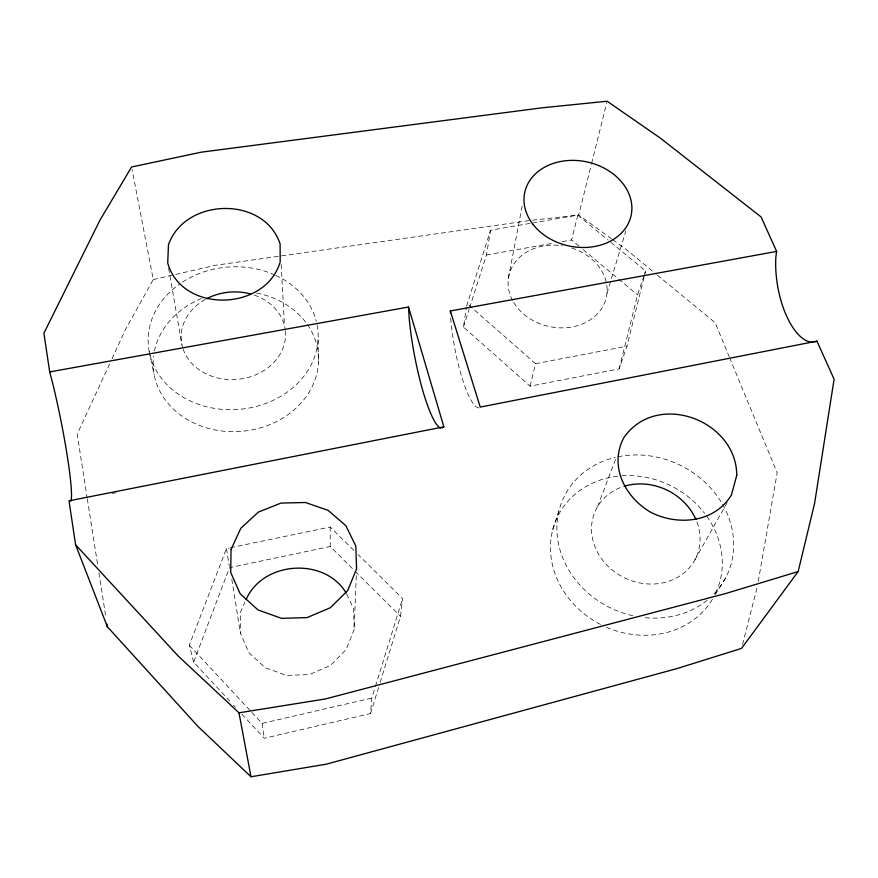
<?xml version="1.0" encoding="UTF-8"?>
<svg xmlns="http://www.w3.org/2000/svg" width="878" height="878" viewBox="0 0 878 878"><rect width="100%" height="100%" fill="white"/><g stroke="black" fill="none" stroke-linecap="round" stroke-linejoin="round"><path stroke-width="0.66" stroke-dasharray="4.39 3.29" d="M356.303 575.628L354.174 629.515L346.119 649.588L330.413 665.48L309.418 674.589L286.437 675.38L265.145 667.686L248.968 652.793L240.385 633.126L240.605 611.845L244.995 602.034M241.955 714.209L264.256 738.266L370.549 713.551L371.778 698.109L375.027 687.639M380.13 682.458L400.5 616.4L402.596 598.576L358.191 554.698M643.98 277.569L626.969 346.184L619.166 368.87L530.103 386.166L463.441 327.066L466.405 307.388M466.602 306.082L490.517 230.212L532.145 223.023M469.609 307.761L486.478 254.971L490.517 230.212M758.263 581.313L777.162 472.781L729.728 357.994M508.395 278.271L522.498 204.365M530.103 386.166L535.558 363.679L466.997 303.459M644.298 276.241L645.615 270.962L609.091 240.901M578.942 246.081L571.611 239.979L577.801 215.132L533.484 222.792M619.166 368.87L637.571 294.876L644.342 274.737M611.648 238.893L578.723 214.967L591.278 164.713M591.607 163.396L606.797 102.561M742.547 644.463L757.33 586.669M606.961 293.329L625.838 230.837M370.549 713.551L378.539 687.639M375.433 686.322L402.596 598.576M463.441 327.066L469.203 309.045M552.712 529.774L559.143 510.151M644.759 273.486L645.615 270.962M229.871 701.182L193.621 662.089L229.52 567.649L330.227 546.511L354.295 570.448M597.567 506.639L615.577 459.359M193.621 662.089L189.341 645.198L226.469 548.541L229.125 547.993M109.673 363.821L77.187 434.171L87.098 497.464M111.956 358.882L125.631 329.261L153.266 279.566L132.106 169.663M694.893 559.879L727.423 502.117M714.999 594.801L725.612 577.922M153.266 279.566L174.371 274.715M175.699 274.408L215.286 265.299L531.102 220.345M251.854 712.376L262.116 723.395L371.778 698.109M230.453 547.718L330.194 527.03L354.328 550.879M112.143 493.502L116.17 492.712M535.558 363.679L626.969 346.184M486.478 254.971L554.314 243.03M562.304 241.626L571.611 239.979M532.463 220.191L578.723 214.967M612.745 239.694L625.926 249.264L656.36 274.309M657.413 275.176L715.142 322.676L729.212 356.731M577.801 215.132L608.048 240.045M583.124 249.571L637.571 294.876M355.261 571.402L400.5 616.4M189.341 645.198L250.921 711.367M233.592 705.188L235.447 707.196M346.722 594.186L353.527 608.41L354.174 629.515M149.172 351.441L154.122 374.61M168.631 268.361L181.834 344.308M226.469 548.541L229.312 566.376M231.803 579.173L240.385 633.126M87.317 498.814L97.864 566.145M98.918 572.884L105.876 617.322M262.116 723.395L264.256 738.266M281.19 264.399L284.472 325.782M318.088 339.654L318.451 362.834M330.194 527.03L330.227 546.511M571.732 248.013A49.925 40.893 12.7 0 1 595.493 315.751A49.925 40.893 12.7 0 1 513.257 301.692M512.598 300.495A49.925 40.893 12.7 0 1 517.23 259.712A49.925 40.893 12.7 0 1 562.37 245.818M478.949 407.952A64.5 13.335 79.5 0 1 450.546 316.475M696.912 521.982A55.501 48.729 25.7 0 1 665.436 582.268A55.501 48.729 25.7 0 1 595.712 548.509A55.501 48.729 25.7 0 1 623.589 486.467M712.409 599.268A87.822 77.736 26.4 0 1 605.304 626.716M600.563 624.434A87.822 77.736 26.4 0 1 551.099 538.038A87.822 77.736 26.4 0 1 620.548 475.898M621.898 475.799A87.822 77.736 26.4 0 1 704.562 513.246M706.845 516.341A87.822 77.736 26.4 0 1 714.297 595.921M307.41 324.575A82.817 70.097 -5 0 1 253.062 429.693A82.817 70.097 -5 0 1 153.54 356.194M154.407 350.991A82.817 70.097 -5 0 1 201.281 298.586M256.65 293.076A82.817 70.097 -5 0 1 306.641 323.477M722.572 504.345A90.379 79.404 25.8 0 1 713.079 594.944M707.086 600.332A90.379 79.404 25.8 0 1 643.333 617.497M632.72 615.708A90.379 79.404 25.8 0 1 557.321 536.59A90.379 79.404 25.8 0 1 615.226 457.372M617.86 456.79A90.379 79.404 25.8 0 1 721.903 503.204M317.156 325.101A85.111 71.37 -4.6 0 1 202.851 405.713A85.111 71.37 -4.6 0 1 179.321 284.231M182.536 282.058A85.111 71.37 -4.6 0 1 274.66 274.891M275.846 275.429A85.111 71.37 -4.6 0 1 316.299 321.249M285.35 330.929A52.263 43.79 -4.6 0 1 242.932 378.616A52.263 43.79 -4.6 0 1 183.261 349.422M182.833 348.149A52.263 43.79 -4.6 0 1 205.364 299.398M254.302 295.118A52.263 43.79 -4.6 0 1 285.196 329.623"/><path stroke-width="1.32" d="M70.8 501.217A81.632 6.881 78.7 0 0 52.614 383.082L49.695 371.943L43.9 333.245L99.982 220.115L131.59 166.985L201.292 152.168L542.044 107.818L607.126 101.233L660.201 138L761.105 216.965L776.613 251.426L775.878 256.881A61.669 27.372 80.2 0 0 813.006 342.365M49.695 371.943L408.522 307.015L443.862 426.829L69.011 500.822L75.596 544.799L107.357 626.749L197.901 726.38L250.998 776.767L326.298 764.178L677.015 668.575L741.537 648.403L798.146 571.578L814.554 503.577L834.1 379.23L816.968 341.147L480.233 407.074L450.348 310.966L776.613 251.426M246.092 599.586C262.818 561.064 324.564 556.806 346.151 593.001M442.369 427.882L443.862 426.829M815.113 341.915L816.968 341.147M798.146 571.578L725.283 593.638L325.54 698.932L238.992 712.815L178.289 656.107L75.596 544.799M238.992 712.815L250.998 776.767M106.929 624.06L107.357 626.749M408.522 307.015L409.17 318.045A77.835 13.905 79.4 0 0 440.657 428.168M450.348 310.966L450.425 313.172M624.873 486.072A55.501 48.729 25.7 0 1 695.914 519.513M206.484 298.794A52.263 43.79 -4.6 0 1 250.504 293.954M231.046 549.43L230.727 572.434L240.155 593.747L258.022 609.958L281.586 618.364L307.059 617.585L330.304 607.763L347.677 590.587L356.567 568.9L355.831 546.094L345.8 525.604L328.12 510.37L305.445 502.501L281.037 503.083L258.395 512.072L240.824 528.282L231.046 549.43M168.466 244.885L167.709 263.038C182.152 313.753 265.485 311.46 280.192 261.962L280.104 243.93C264.091 195.421 184.797 197.605 168.466 244.885M736.774 475.272L731.407 495.049C714.505 522.706 677.926 526.141 650.828 512.313C624.938 497.332 608.794 465.966 623.852 437.639C656.634 390.425 736.379 419.772 736.774 475.272M532.858 224.175A54.414 42.978 12.3 0 0 626.146 227.237A54.414 42.978 12.3 0 0 574.783 160.411A54.414 42.978 12.3 0 0 532.858 224.175"/></g></svg>
